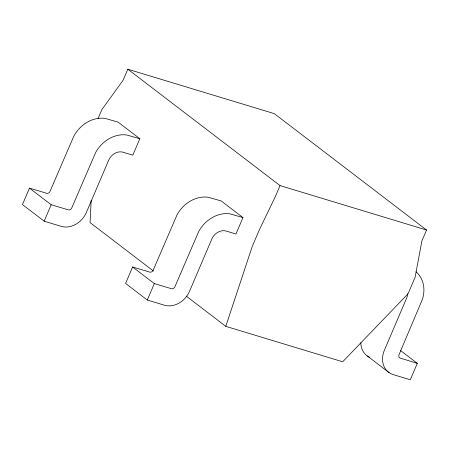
<?xml version="1.0" encoding="UTF-8"?>
<svg xmlns="http://www.w3.org/2000/svg" width="449" height="449" viewBox="0 0 449 449"><rect width="100%" height="100%" fill="white"/><g stroke="black" fill="none" stroke-linecap="round" stroke-linejoin="round"><path stroke-width="0.67" d="M91.175 200.22L90.075 222.586L153.479 271.061M127.808 69.213L274.328 113.648L426.55 230.023L421.875 240.99L415.101 277.291L408.085 293.741L342.666 361.782L225.78 326.333L252.243 246.473L259.258 230.023L275.355 196.55L280.03 185.583L127.808 69.213L123.133 80.18L101.839 109.679L98.056 118.536M29.466 188.131L22.45 204.581L44.165 221.183L61.21 226.352A21.159 17.46 -52.6 0 0 86.438 212.326L108.658 160.237A12.095 9.979 -52.6 0 1 123.077 152.222L132.82 155.174L139.835 138.724L118.121 122.128L105.111 118.407A30.268 24.976 -52.6 0 0 74.04 135.677L49.912 191.633A2.986 2.464 -52.6 0 1 46.853 193.339L29.466 188.131L51.18 204.733L68.562 209.936A2.986 2.464 -52.6 0 0 71.627 208.235L95.755 152.273A30.268 24.976 -52.6 0 1 126.826 135.009L139.835 138.724M44.165 221.183L51.18 204.733M132.607 266.981L125.585 283.431L147.3 300.027L164.345 305.197A21.159 17.46 -52.6 0 0 189.579 291.176L211.799 239.081A12.095 9.979 -52.6 0 1 226.217 231.072L235.955 234.024L242.971 217.574L221.256 200.972L208.252 197.257A30.268 24.976 -52.6 0 0 177.181 214.521L153.053 270.483A2.986 2.464 -52.6 0 1 149.988 272.184L132.607 266.981L154.316 283.577L171.703 288.786A2.986 2.464 -52.6 0 0 174.762 287.079L198.89 231.123A30.268 24.976 -52.6 0 1 229.967 213.853L242.971 217.574M147.3 300.027L154.316 283.577M400.603 350.568L417.306 363.336L410.285 379.787L393.24 374.618A21.159 17.46 -52.6 0 1 384.383 350.259L406.603 298.164A12.095 9.979 -52.6 0 0 407.653 293.741M280.03 185.583L426.55 230.023M417.306 363.336L399.969 358.016A2.986 2.464 -52.6 0 1 398.892 355.058L422.565 298.961A30.268 24.976 -52.6 0 0 416.038 271.802M367.394 356.029L389.109 372.625M186.29 296.144L225.78 326.333M369.375 357.18A21.159 17.46 -52.6 0 1 360.805 342.682"/></g></svg>
